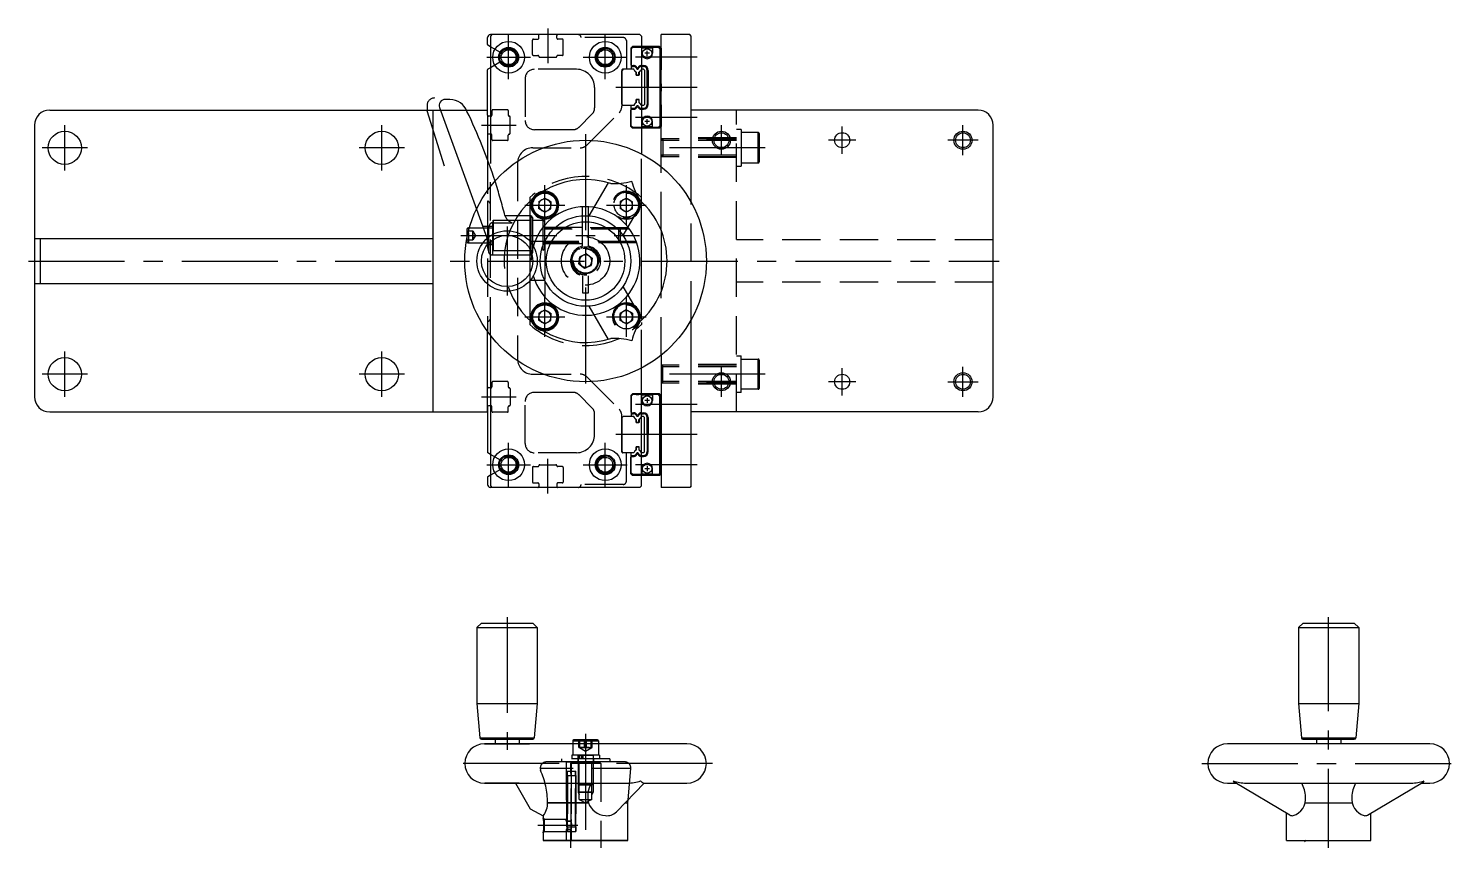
# Model space of a CAD drawing. Extents: x -2 to 506, y -21 to 783.
# Drawn here: x -2 to 470.6, y 514 to 782.9 of the extents above; entities that cross this region are included whole.
import ezdxf

# ---------------------------------------------------------------- set-up
doc = ezdxf.new("R2010")
doc.units = 0
for name, pattern in [('CENTER', [50.8, 31.75, -6.35, 6.35, -6.35]), ('DASHED', [19.05, 12.7, -6.35]), ('PHANTOM', [63.5, 31.75, -6.35, 6.35, -6.35, 6.35, -6.35])]:
    doc.linetypes.add(name, pattern=pattern)
doc.layers.get('0').update_dxf_attribs({"linetype": 'CONTINUOUS'})
doc.layers.add('CENTER', color=1, linetype='CENTER')

msp = doc.modelspace()

# ---------------------------------------------------------------- linework, layer by layer
at = {"color": 7, "linetype": 'CONTINUOUS'}
for p, q in [((150, 777.64), (150, 779.93)), ((151.5, 780.93), (151, 780.93)), ((151.5, 780.93), (151, 780.43)), ((151, 780.43), (151, 738.23)), ((200.5, 780.93), (151.5, 780.93)), ((200.5, 780.93), (201, 780.43)), ((201, 780.43), (201, 741.39)), ((207.5, 737.15), (207.5, 780.93)), ((215.5, 780.93), (207.5, 780.93)), ((217, 780.93), (215.5, 780.93)), ((217.5, 780.43), (217, 780.93)), ((217.5, 725.29), (217.5, 780.43)), ((151, 776.89), (150.15, 777.38)), ((207, 776.93), (201, 776.93)), ((206.7, 776.73), (201, 776.73)), ((201.1, 776.68), (201, 776.68)), ((201.1, 774.73), (201.1, 776.68)), ((204.7, 776.48), (201.1, 776.48)), ((202.9, 773.93), (202.9, 775.53)), ((204.7, 776.68), (204.7, 774.73)), ((206.6, 776.68), (204.7, 776.68)), ((207.1, 776.18), (206.6, 776.68)), ((207.2, 776.23), (206.7, 776.73)), ((207.5, 776.43), (207, 776.93)), ((207.1, 776.18), (207.1, 750.68)), ((207.2, 776.23), (207.2, 750.63)), ((207.5, 776.43), (207.5, 769.23)), ((201.01, 770.66), (201.01, 770.36)), ((201.01, 770.66), (201.63, 770.66)), ((201.63, 770.36), (201.63, 770.66)), ((203.7, 774.73), (202.1, 774.73)), ((150, 754.23), (150, 769.21)), ((151, 769.96), (150.15, 769.47)), ((201.7, 769.43), (201, 769.43)), ((201.01, 770.36), (201.63, 770.36)), ((202, 769.13), (201.7, 769.43)), ((202, 769.13), (202, 757.73)), ((202.93, 763.43), (202.93, 769.06)), ((202.93, 769.06), (203.23, 769.06)), ((203.23, 769.06), (203.23, 763.43)), ((207.25, 768.83), (207.5, 769.23)), ((207.25, 768.83), (207.25, 758.03)), ((203.23, 763.43), (202.93, 763.43)), ((202.93, 763.43), (202.93, 757.8)), ((203.23, 757.8), (203.23, 763.43)), ((207.5, 764.63), (207.25, 765.03)), ((207.5, 762.23), (207.25, 761.83)), ((207.5, 764.63), (207.5, 762.23)), ((134.12, 756.74), (146.37, 723.09)), ((137.58, 759.43), (136, 759.43)), ((201.7, 757.43), (201, 757.43)), ((201.01, 756.2), (201.01, 756.5)), ((201.01, 756.5), (201.63, 756.5)), ((201.01, 756.2), (201.63, 756.2)), ((201.63, 756.5), (201.63, 756.2)), ((202, 757.73), (201.7, 757.43)), ((202.93, 757.8), (203.23, 757.8)), ((207.25, 758.03), (207.5, 757.63)), ((207.5, 757.63), (207.5, 750.43)), ((5, 755.93), (132, 755.93)), ((132, 655.93), (132, 755.93)), ((132, 755.93), (134.42, 755.93)), ((143.04, 755.93), (150, 755.93)), ((150, 754.23), (150, 747.63)), ((151, 753.93), (150.3, 753.93)), ((201.1, 752.13), (201.1, 750.18)), ((203.7, 752.13), (202.1, 752.13)), ((202.9, 751.33), (202.9, 752.93)), ((204.7, 750.18), (204.7, 752.13)), ((312.5, 755.93), (217.5, 755.93)), ((0, 750.93), (0, 713.43)), ((150, 747.63), (150, 740.92)), ((151, 747.93), (150.3, 747.93)), ((201.1, 750.18), (201, 750.18)), ((206.7, 750.13), (201, 750.13)), ((207, 749.93), (201, 749.93)), ((204.7, 750.38), (201.1, 750.38)), ((206.6, 750.18), (204.7, 750.18)), ((207.1, 750.68), (206.6, 750.18)), ((207.2, 750.63), (206.7, 750.13)), ((207.5, 750.43), (207, 749.93)), ((317.5, 660.93), (317.5, 750.93)), ((189.97, 731.87), (183.63, 720.88)), ((164, 725.59), (164, 720.93)), ((164.76, 724.76), (164.41, 724.79)), ((164.76, 724.09), (164.41, 724.07)), ((166.98, 725.64), (166.94, 723.28)), ((168.96, 722.07), (166.94, 723.28)), ((166.98, 725.64), (169.04, 726.79)), ((168.96, 722.07), (171.02, 723.21)), ((169.04, 726.79), (171.06, 725.57)), ((171.02, 723.21), (171.06, 725.57)), ((181.5, 720.89), (181.5, 723.9)), ((183.5, 720.89), (183.5, 723.9)), ((201.23, 725.37), (194.89, 714.38)), ((201, 686.89), (201, 724.97)), ((164.5, 720.93), (160.05, 720.93)), ((164.5, 720.93), (165, 720.06)), ((164.5, 712.43), (164.5, 720.93)), ((165, 712.43), (165, 720.06)), ((165, 719.43), (168.5, 719.43)), ((168.5, 712.43), (168.5, 719.43)), ((168.5, 719.43), (169, 718.93)), ((169, 712.47), (169, 718.93)), ((143.2, 716.43), (143.2, 713.38)), ((143.7, 716.93), (143.7, 715.65)), ((143.7, 716.93), (144.04, 716.93)), ((207.5, 716.13), (207.5, 695.73)), ((0, 713.43), (1.83, 713.43)), ((0, 713.43), (0, 698.43)), ((1.83, 713.43), (1.83, 698.43)), ((1.85, 713.43), (118.98, 713.43)), ((118.98, 713.43), (132, 713.43)), ((168.98, 712.43), (164.1, 712.43)), ((0, 698.43), (0, 660.93)), ((0, 698.43), (1.83, 698.43)), ((1.85, 698.43), (118.98, 698.43)), ((118.98, 698.43), (132, 698.43)), ((164, 699.31), (164, 686.26)), ((168.98, 699.43), (164.1, 699.43)), ((169, 699.39), (169, 694.03)), ((194.89, 697.47), (201.23, 686.48)), ((183.63, 690.97), (189.97, 679.98)), ((164.76, 687.76), (164.41, 687.79)), ((164.76, 687.09), (164.41, 687.07)), ((166.98, 688.64), (166.94, 686.28)), ((168.96, 685.07), (166.94, 686.28)), ((166.98, 688.64), (169.04, 689.79)), ((168.96, 685.07), (171.02, 686.21)), ((169.04, 689.79), (171.06, 688.57)), ((171.02, 686.21), (171.06, 688.57)), ((217.5, 631.43), (217.5, 686.56)), ((150, 664.23), (150, 682.73)), ((151, 681.39), (151, 631.43)), ((207.5, 674.7), (207.5, 630.93)), ((201, 631.43), (201, 670.46)), ((150, 655.93), (150, 664.23)), ((151, 663.93), (150.3, 663.93)), ((207, 661.93), (201, 661.93)), ((206.7, 661.73), (201, 661.73)), ((201.1, 661.68), (201, 661.68)), ((201.1, 659.73), (201.1, 661.68)), ((206.6, 661.68), (204.7, 661.68)), ((204.7, 661.68), (204.7, 659.73)), ((207.1, 661.18), (206.6, 661.68)), ((207.2, 661.23), (206.7, 661.73)), ((207.5, 661.43), (207, 661.93)), ((150, 657.63), (150, 642.64)), ((151, 657.93), (150.3, 657.93)), ((204.7, 661.48), (201.1, 661.48)), ((203.7, 659.73), (202.1, 659.73)), ((202.9, 660.53), (202.9, 658.93)), ((207.1, 635.68), (207.1, 661.18)), ((207.2, 635.63), (207.2, 661.23)), ((207.5, 654.23), (207.5, 661.43)), ((217.5, 631.43), (217.5, 659)), ((5, 655.93), (132, 655.93)), ((132, 655.93), (150, 655.93)), ((201.7, 654.43), (201, 654.43)), ((201.01, 655.66), (201.01, 655.36)), ((201.01, 655.66), (201.63, 655.66)), ((201.01, 655.36), (201.63, 655.36)), ((201.63, 655.36), (201.63, 655.66)), ((202, 654.13), (201.7, 654.43)), ((202, 642.73), (202, 654.13)), ((202.93, 654.06), (203.23, 654.06)), ((202.93, 648.43), (202.93, 654.06)), ((203.23, 654.06), (203.23, 648.43)), ((207.25, 653.83), (207.5, 654.23)), ((207.25, 643.03), (207.25, 653.83)), ((312.5, 655.93), (217.5, 655.93)), ((202.93, 648.43), (202.93, 642.8)), ((203.23, 648.43), (202.93, 648.43)), ((203.23, 642.8), (203.23, 648.43)), ((207.5, 649.63), (207.25, 650.03)), ((207.5, 647.23), (207.5, 649.63)), ((202.93, 642.8), (203.23, 642.8)), ((207.5, 647.23), (207.25, 646.83)), ((207.25, 643.03), (207.5, 642.63)), ((151, 641.89), (150.15, 642.38)), ((201.7, 642.43), (201, 642.43)), ((201.01, 641.2), (201.01, 641.5)), ((201.01, 641.5), (201.63, 641.5)), ((201.01, 641.2), (201.63, 641.2)), ((201.63, 641.5), (201.63, 641.2)), ((202, 642.73), (201.7, 642.43)), ((207.5, 635.43), (207.5, 642.63)), ((150, 634.21), (150, 631.93)), ((151, 634.96), (150.15, 634.47)), ((201.1, 635.18), (201, 635.18)), ((206.7, 635.13), (201, 635.13)), ((207, 634.93), (201, 634.93)), ((201.1, 637.13), (201.1, 635.18)), ((204.7, 635.38), (201.1, 635.38)), ((203.7, 637.13), (202.1, 637.13)), ((202.9, 637.93), (202.9, 636.33)), ((204.7, 635.18), (204.7, 637.13)), ((206.6, 635.18), (204.7, 635.18)), ((207.1, 635.68), (206.6, 635.18)), ((207.2, 635.63), (206.7, 635.13)), ((207.5, 635.43), (207, 634.93)), ((151, 631.43), (151.5, 630.93)), ((151.5, 630.93), (151, 630.93)), ((200.5, 630.93), (151.5, 630.93)), ((201, 631.43), (200.5, 630.93)), ((217, 630.93), (207.5, 630.93)), ((215.5, 630.93), (207.5, 630.93)), ((217, 630.93), (215.5, 630.93)), ((217.5, 631.43), (217, 630.93)), ((217.5, 631.43), (217, 630.93)), ((148, 586), (146.5, 584.5)), ((146.5, 584.5), (146.5, 559.33)), ((146.5, 584.5), (166.5, 584.5)), ((148, 586), (165, 586)), ((165, 586), (166.5, 584.5)), ((166.5, 584.5), (166.5, 559.33)), ((420.12, 586), (418.62, 584.5)), ((418.62, 584.5), (418.62, 559.33)), ((418.62, 584.5), (438.62, 584.5)), ((420.12, 586), (437.12, 586)), ((437.12, 586), (438.62, 584.5)), ((438.62, 584.5), (438.62, 559.33)), ((146.5, 559.33), (166.5, 559.33)), ((146.5, 559.33), (147.5, 547.96)), ((166.5, 559.33), (165.51, 547.96)), ((418.62, 559.33), (419.61, 547.96)), ((418.62, 559.33), (438.62, 559.33)), ((438.62, 559.33), (437.62, 547.96)), ((147.5, 547.96), (165.5, 547.96)), ((147.99, 547.5), (165.01, 547.5)), ((216, 546), (149, 546)), ((216, 546), (149, 546)), ((149.02, 546), (163.98, 546)), ((149.03, 546), (149.02, 546)), ((152.5, 547.5), (152.5, 546)), ((160.5, 547.5), (160.5, 546)), ((186.75, 547.05), (178.25, 547.05)), ((178.25, 547.05), (178.25, 546)), ((178.25, 547.05), (180.88, 547.05)), ((186.5, 547.3), (178.5, 547.3)), ((180.88, 547.05), (186.75, 547.05)), ((186.75, 547.05), (186.75, 546)), ((462.12, 546), (395.12, 546)), ((419.61, 547.96), (437.62, 547.96)), ((420.11, 547.5), (437.12, 547.5)), ((424.62, 547.5), (424.62, 546)), ((432.62, 547.5), (432.62, 546)), ((149, 533), (160.29, 533)), ((149.98, 533), (149.14, 533)), ((149.14, 533), (149.98, 533)), ((149.16, 533), (196.39, 533)), ((149.16, 533), (196.39, 533)), ((160.29, 533), (149.98, 533)), ((160.49, 533), (152.51, 533)), ((159.33, 533), (164.16, 524.43)), ((159.33, 533), (164.12, 533)), ((160.29, 533), (159.33, 533)), ((159.33, 533), (160.29, 533)), ((201.9, 533), (192.69, 523.47)), ((201.9, 533), (216, 533)), ((201.96, 533), (216, 533)), ((395.12, 533), (397.83, 533)), ((415.75, 522.39), (397.54, 533.17)), ((401.28, 533), (455.96, 533)), ((441.48, 522.39), (459.69, 533.17)), ((459.41, 533), (462.12, 533)), ((169.94, 526.5), (183.43, 526.5)), ((183.43, 526.5), (169.94, 526.5)), ((195.65, 526.5), (196.5, 526.5)), ((196.5, 526.5), (196.58, 527.46)), ((196.5, 514), (196.5, 526.5)), ((420.82, 526.5), (436.41, 526.5)), ((164.16, 524.43), (168.5, 522.2)), ((168.5, 522.2), (168.5, 521.49)), ((414.62, 514), (414.62, 523.06)), ((442.62, 514), (442.62, 523.06)), ((168.5, 516.5), (168.5, 514)), ((168.5, 514), (196.5, 514)), ((182.5, 514), (168.5, 514)), ((176.1, 514), (177.73, 514)), ((177.73, 514), (176.1, 514)), ((177.73, 514), (187.45, 514)), ((196.5, 514), (182.5, 514)), ((414.62, 514), (442.62, 514)), ((421.12, 514), (420.62, 513.5))]:
    msp.add_line(p, q, dxfattribs=at)
at = {"color": 3, "linetype": 'DASHED'}
for p, q in [((166.7, 780.93), (151.5, 780.93)), ((167, 779.73), (167, 780.63)), ((173, 779.73), (173, 780.63)), ((180, 780.93), (173.3, 780.93)), ((195, 779.93), (181, 779.93)), ((154.37, 774.95), (151, 776.89)), ((164.9, 774.33), (164.9, 779.13)), ((165.2, 779.43), (166.7, 779.43)), ((174.8, 779.43), (173.3, 779.43)), ((175.1, 774.33), (175.1, 779.13)), ((196, 778.93), (196, 769.43)), ((198, 776.93), (197.5, 776.43)), ((197.5, 776.43), (197.5, 770.93)), ((198.1, 776.73), (197.6, 776.23)), ((198.1, 776.68), (197.6, 776.18)), ((197.6, 776.23), (197.6, 776.18)), ((197.6, 776.18), (197.6, 770.66)), ((201, 776.93), (198, 776.93)), ((199.3, 776.73), (198.1, 776.73)), ((201, 776.68), (198.1, 776.68)), ((199.3, 776.73), (200.1, 776.73)), ((199.3, 776.73), (199.3, 776.68)), ((201, 776.73), (200.1, 776.73)), ((200.1, 776.73), (200.1, 776.68)), ((154.37, 771.91), (151, 769.96)), ((165.2, 774.03), (166.7, 774.03)), ((167.3, 773.43), (172.7, 773.43)), ((174.8, 774.03), (173.3, 774.03)), ((197.5, 770.93), (197.6, 770.71)), ((197.6, 770.66), (197.6, 770.36)), ((197.6, 770.66), (198.39, 770.66)), ((198.39, 770.66), (198.39, 770.36)), ((162.5, 766.43), (162.5, 752.43)), ((179.5, 769.43), (165.5, 769.43)), ((195, 769.43), (194.5, 768.93)), ((194.5, 769.13), (194.5, 757.17)), ((194.5, 757.93), (194.5, 768.93)), ((196, 769.43), (194.8, 769.43)), ((198.44, 769.43), (195, 769.43)), ((197.6, 770.36), (197.6, 769.43)), ((197.6, 770.36), (198.39, 770.36)), ((198.65, 769.06), (198.44, 769.43)), ((199.2, 767.43), (199.2, 768.54)), ((199.2, 768.46), (199.25, 768.44)), ((200.2, 767.43), (199.2, 767.43)), ((199.25, 768.44), (199.25, 767.48)), ((199.25, 767.48), (200.15, 767.48)), ((199.52, 770.01), (199.26, 769.86)), ((199.26, 769.86), (199.35, 769.7)), ((199.61, 769.85), (199.35, 769.7)), ((199.52, 770.01), (199.61, 769.85)), ((199.61, 769.85), (199.62, 769.84)), ((199.61, 769.85), (199.61, 769.85)), ((199.62, 769.84), (199.61, 769.85)), ((199.88, 770.01), (199.79, 769.85)), ((199.79, 769.85), (200.05, 769.7)), ((199.79, 769.85), (199.79, 769.85)), ((199.88, 770.01), (200.14, 769.86)), ((200.05, 769.7), (200.14, 769.86)), ((200.2, 768.46), (200.15, 768.44)), ((200.15, 767.48), (200.15, 768.44)), ((200.2, 768.54), (200.2, 767.43)), ((200.96, 769.43), (200.75, 769.06)), ((201, 769.43), (200.96, 769.43)), ((185.5, 763.43), (185.5, 756.66)), ((195, 757.43), (194.5, 757.93)), ((198.44, 757.43), (195, 757.43)), ((197.6, 756.5), (197.6, 757.43)), ((197.6, 756.5), (198.39, 756.5)), ((197.6, 756.2), (197.6, 756.5)), ((197.6, 750.68), (197.6, 756.2)), ((197.6, 756.2), (198.39, 756.2)), ((198.39, 756.2), (198.39, 756.5)), ((198.65, 757.8), (198.44, 757.43)), ((200.2, 759.43), (199.2, 759.43)), ((199.2, 759.43), (199.2, 758.32)), ((199.2, 758.39), (199.25, 758.42)), ((199.25, 759.38), (200.15, 759.38)), ((199.25, 758.42), (199.25, 759.38)), ((199.26, 757), (199.35, 757.16)), ((199.52, 756.85), (199.26, 757)), ((199.61, 757.01), (199.35, 757.16)), ((199.52, 756.85), (199.61, 757)), ((199.61, 757), (199.62, 757.01)), ((199.61, 757.01), (199.61, 757)), ((199.62, 757.01), (199.61, 757.01)), ((199.79, 757.01), (200.05, 757.16)), ((199.88, 756.85), (199.79, 757.01)), ((199.79, 757.01), (199.79, 757.01)), ((199.88, 756.85), (200.14, 757)), ((200.05, 757.16), (200.14, 757)), ((200.15, 759.38), (200.15, 758.42)), ((200.2, 758.39), (200.15, 758.42)), ((200.2, 758.32), (200.2, 759.43)), ((200.96, 757.43), (200.75, 757.8)), ((201, 757.43), (200.96, 757.43)), ((134.42, 755.93), (143.04, 755.93)), ((151.2, 753.93), (151, 753.93)), ((151.5, 755.73), (151.5, 754.23)), ((156.6, 756.03), (151.8, 756.03)), ((156.9, 755.73), (156.9, 754.23)), ((157.5, 748.23), (157.5, 753.63)), ((184.62, 754.53), (180.39, 750.31)), ((182.88, 744.31), (193.62, 755.05)), ((197.5, 755.93), (197.6, 756.15)), ((197.5, 750.43), (197.5, 755.93)), ((232.5, 655.93), (232.5, 755.93)), ((151.2, 747.93), (151, 747.93)), ((151.5, 746.13), (151.5, 747.63)), ((156.9, 746.13), (156.9, 747.63)), ((178.27, 749.43), (165.5, 749.43)), ((198, 749.93), (197.5, 750.43)), ((197.6, 750.63), (197.6, 750.68)), ((198.1, 750.18), (197.6, 750.68)), ((198.1, 750.13), (197.6, 750.63)), ((201, 749.93), (198, 749.93)), ((201, 750.18), (198.1, 750.18)), ((199.3, 750.13), (198.1, 750.13)), ((199.3, 750.13), (199.3, 750.18)), ((199.3, 750.13), (200.1, 750.13)), ((200.1, 750.13), (200.1, 750.18)), ((201, 750.13), (200.1, 750.13)), ((234, 749.54), (232.5, 749.54)), ((234, 749.54), (234, 737.34)), ((239.7, 748.44), (234, 748.44)), ((239.7, 743.89), (239.7, 748.44)), ((240, 748.14), (240, 743.86)), ((156.6, 745.83), (151.8, 745.83)), ((165, 743.43), (180.76, 743.43)), ((232.5, 746.43), (207.5, 746.43)), ((207.5, 745.89), (208.04, 746.43)), ((232.5, 745.89), (207.5, 745.89)), ((208.04, 746.43), (208.04, 740.43)), ((232.5, 746.68), (217.5, 746.68)), ((239.7, 738.44), (239.7, 743.89)), ((240, 743.86), (240, 738.74)), ((150, 740.92), (150, 725.77)), ((151, 681.27), (151, 738.23)), ((160, 738.43), (160, 673.43)), ((201, 727.06), (201, 741.51)), ((232.5, 740.97), (207.5, 740.97)), ((208.04, 740.43), (207.5, 740.97)), ((232.5, 740.43), (207.5, 740.43)), ((232.5, 740.18), (217.5, 740.18)), ((232.5, 737.34), (234, 737.34)), ((234, 738.44), (239.7, 738.44)), ((207.5, 716.13), (207.5, 737.03)), ((150, 725.77), (150, 682.61)), ((164, 726.95), (164, 725.59)), ((193.98, 725.64), (193.94, 723.28)), ((195.96, 722.07), (193.94, 723.28)), ((196.04, 726.79), (193.98, 725.64)), ((198.02, 723.21), (195.96, 722.07)), ((196.04, 726.79), (198.06, 725.57)), ((198.02, 723.21), (198.06, 725.57)), ((200.24, 724.76), (200.59, 724.79)), ((200.24, 724.64), (200.59, 724.67)), ((201, 726.26), (201, 726.95)), ((201, 724.97), (201, 726.95)), ((217.5, 686.56), (217.5, 725.29)), ((146.37, 723.09), (150.38, 712.07)), ((151.64, 718.58), (151.64, 707.97)), ((151.64, 718.58), (158.14, 718.58)), ((151.64, 718.58), (158.14, 718.58)), ((151.84, 719.43), (165, 719.43)), ((151.84, 709.43), (151.84, 719.43)), ((151.84, 719.43), (151.84, 709.43)), ((160.05, 720.93), (155.8, 720.93)), ((164, 720.93), (164, 709.93)), ((181.5, 710.83), (181.5, 720.89)), ((183.5, 710.83), (183.5, 720.89)), ((143.2, 715.93), (145.2, 715.93)), ((143.2, 715.93), (145.2, 715.93)), ((143.2, 714.43), (145.2, 714.43)), ((143.2, 714.43), (145.2, 714.43)), ((143.7, 714.43), (143.7, 715.65)), ((143.7, 715.26), (143.7, 711.93)), ((144.04, 716.93), (151.84, 716.93)), ((145.2, 715.93), (146.07, 714.43)), ((145.2, 715.93), (145.2, 715.18)), ((145.2, 715.18), (145.2, 715.93)), ((145.2, 715.18), (145.2, 715.93)), ((145.2, 715.18), (145.2, 715.93)), ((145.2, 715.18), (145.2, 714.43)), ((145.2, 715.18), (145.2, 713.68)), ((145.2, 713.68), (145.2, 715.18)), ((145.2, 714.43), (145.2, 715.18)), ((146.07, 714.43), (145.2, 712.93)), ((145.2, 714.43), (145.2, 713.68)), ((145.2, 713.68), (145.2, 714.43)), ((145.2, 713.68), (145.2, 712.93)), ((145.2, 712.93), (145.2, 713.68)), ((145.2, 712.93), (145.2, 713.68)), ((145.2, 713.68), (145.2, 712.93)), ((148.43, 717.43), (151.84, 717.43)), ((149.88, 713.45), (148.43, 717.42)), ((150.38, 716.78), (150.38, 708.95)), ((151.84, 711.43), (151.84, 717.43)), ((151.84, 711.93), (151.84, 716.93)), ((169, 717.18), (181.5, 717.18)), ((196.75, 716.93), (169, 716.93)), ((197.07, 716.49), (169, 716.49)), ((193.51, 716.93), (193.94, 716.49)), ((193.51, 711.93), (193.51, 716.93)), ((193.94, 716.49), (193.94, 712.36)), ((143.2, 713.38), (143.2, 712.93)), ((143.2, 712.93), (145.2, 712.93)), ((143.2, 712.93), (145.2, 712.93)), ((143.2, 712.93), (143.2, 712.43)), ((143.7, 711.93), (151.84, 711.93)), ((149.88, 713.45), (149.88, 711.43)), ((150.38, 712.07), (149.88, 713.45)), ((149.88, 713.45), (150.38, 712.07)), ((149.88, 711.43), (151.84, 711.43)), ((151.84, 709.43), (168.5, 709.43)), ((164, 709.93), (164, 699.31)), ((164.5, 707.93), (164.5, 712.43)), ((165, 708.79), (165, 712.43)), ((168.5, 709.43), (168.5, 712.43)), ((168.5, 709.43), (169, 709.93)), ((169, 712.47), (169, 699.39)), ((169, 712.47), (169, 712.47)), ((169, 709.97), (169, 712.46)), ((199.31, 712.36), (169, 712.36)), ((199.47, 711.93), (169, 711.93)), ((169, 711.68), (181.5, 711.68)), ((180.57, 709.72), (180.42, 710.03)), ((181.19, 709.97), (181.08, 710.3)), ((193.52, 711.93), (193.94, 712.36)), ((317.5, 712.93), (232.5, 712.93)), ((151.64, 707.93), (164.5, 707.93)), ((164.5, 707.93), (165, 708.79)), ((180.32, 705.03), (180.63, 707.36)), ((180.32, 705.03), (182.19, 703.59)), ((182.81, 708.26), (180.63, 707.36)), ((182.19, 703.59), (184.37, 704.49)), ((182.81, 708.26), (184.68, 706.83)), ((184.68, 706.83), (184.37, 704.49)), ((181.5, 701.03), (181.5, 695.43)), ((183.5, 695.43), (183.5, 701.03)), ((181.5, 695.43), (183.5, 695.43)), ((207.5, 674.58), (207.5, 695.73)), ((317.5, 698.93), (232.5, 698.93)), ((164, 686.26), (164, 684.91)), ((195.96, 689.79), (193.94, 688.57)), ((193.98, 686.21), (193.94, 688.57)), ((196.04, 685.07), (193.98, 686.21)), ((198.02, 688.64), (195.96, 689.79)), ((196.04, 685.07), (198.06, 686.28)), ((198.02, 688.64), (198.06, 686.28)), ((200.24, 687.22), (200.59, 687.19)), ((200.24, 687.09), (200.59, 687.07)), ((201, 670.46), (201, 686.89)), ((201, 685.59), (201, 684.91)), ((232.5, 671.43), (207.5, 671.43)), ((208.04, 671.43), (207.5, 670.89)), ((208.04, 665.43), (208.04, 671.43)), ((232.5, 671.68), (217.5, 671.68)), ((232.5, 674.53), (234, 674.53)), ((234, 662.33), (234, 674.53)), ((234, 673.43), (239.7, 673.43)), ((239.7, 663.43), (239.7, 673.43)), ((240, 673.13), (240, 663.73)), ((165, 668.43), (180.76, 668.43)), ((182.88, 667.55), (193.62, 656.81)), ((232.5, 670.89), (207.5, 670.89)), ((151.2, 663.93), (151, 663.93)), ((151.5, 665.73), (151.5, 664.23)), ((156.6, 666.03), (151.8, 666.03)), ((156.9, 665.73), (156.9, 664.23)), ((157.5, 663.63), (157.5, 658.23)), ((178.27, 662.43), (165.5, 662.43)), ((198, 661.93), (197.5, 661.43)), ((198.1, 661.73), (197.6, 661.23)), ((198.1, 661.68), (197.6, 661.18)), ((201, 661.93), (198, 661.93)), ((199.3, 661.73), (198.1, 661.73)), ((201, 661.68), (198.1, 661.68)), ((199.3, 661.73), (200.1, 661.73)), ((199.3, 661.73), (199.3, 661.68)), ((201, 661.73), (200.1, 661.73)), ((200.1, 661.73), (200.1, 661.68)), ((232.5, 665.97), (207.5, 665.97)), ((207.5, 665.97), (208.04, 665.43)), ((232.5, 665.43), (207.5, 665.43)), ((232.5, 665.18), (217.5, 665.18)), ((234, 662.33), (232.5, 662.33)), ((239.7, 663.43), (234, 663.43)), ((151.2, 657.93), (151, 657.93)), ((151.5, 656.13), (151.5, 657.63)), ((156.9, 656.13), (156.9, 657.63)), ((162.5, 645.43), (162.5, 659.43)), ((184.62, 657.32), (180.39, 661.55)), ((197.5, 661.43), (197.5, 655.93)), ((197.6, 661.23), (197.6, 661.18)), ((197.6, 661.18), (197.6, 655.66)), ((156.6, 655.83), (151.8, 655.83)), ((185.5, 648.43), (185.5, 655.2)), ((194.5, 642.73), (194.5, 654.68)), ((195, 654.43), (194.5, 653.93)), ((194.5, 653.93), (194.5, 642.93)), ((198.44, 654.43), (195, 654.43)), ((197.5, 655.93), (197.6, 655.71)), ((197.6, 655.66), (198.39, 655.66)), ((197.6, 655.66), (197.6, 655.36)), ((197.6, 655.36), (197.6, 654.43)), ((197.6, 655.36), (198.39, 655.36)), ((198.39, 655.66), (198.39, 655.36)), ((198.65, 654.06), (198.44, 654.43)), ((199.2, 652.43), (199.2, 653.54)), ((199.2, 653.46), (199.25, 653.44)), ((200.2, 652.43), (199.2, 652.43)), ((199.25, 653.44), (199.25, 652.48)), ((199.25, 652.48), (200.15, 652.48)), ((199.52, 655.01), (199.26, 654.86)), ((199.26, 654.86), (199.35, 654.7)), ((199.61, 654.85), (199.35, 654.7)), ((199.52, 655.01), (199.61, 654.85)), ((199.61, 654.85), (199.62, 654.84)), ((199.61, 654.85), (199.61, 654.85)), ((199.62, 654.84), (199.61, 654.85)), ((199.88, 655.01), (199.79, 654.85)), ((199.79, 654.85), (200.05, 654.7)), ((199.79, 654.85), (199.79, 654.85)), ((199.88, 655.01), (200.14, 654.86)), ((200.05, 654.7), (200.14, 654.86)), ((200.2, 653.46), (200.15, 653.44)), ((200.15, 652.48), (200.15, 653.44)), ((200.2, 653.54), (200.2, 652.43)), ((200.96, 654.43), (200.75, 654.06)), ((201, 654.43), (200.96, 654.43)), ((195, 642.43), (194.5, 642.93)), ((198.65, 642.8), (198.44, 642.43)), ((200.2, 644.43), (199.2, 644.43)), ((199.2, 644.43), (199.2, 643.32)), ((199.2, 643.39), (199.25, 643.42)), ((199.25, 644.38), (200.15, 644.38)), ((199.25, 643.42), (199.25, 644.38)), ((200.15, 644.38), (200.15, 643.42)), ((200.2, 643.39), (200.15, 643.42)), ((200.2, 643.32), (200.2, 644.43)), ((200.96, 642.43), (200.75, 642.8)), ((154.37, 639.95), (151, 641.89)), ((179.5, 642.43), (165.5, 642.43)), ((167.3, 638.43), (172.7, 638.43)), ((196, 642.43), (194.8, 642.43)), ((198.44, 642.43), (195, 642.43)), ((196, 632.93), (196, 642.43)), ((197.5, 640.93), (197.6, 641.15)), ((197.5, 635.43), (197.5, 640.93)), ((197.6, 641.5), (197.6, 642.43)), ((197.6, 641.2), (197.6, 641.5)), ((197.6, 641.5), (198.39, 641.5)), ((197.6, 635.68), (197.6, 641.2)), ((197.6, 641.2), (198.39, 641.2)), ((198.39, 641.2), (198.39, 641.5)), ((199.26, 642), (199.35, 642.16)), ((199.52, 641.85), (199.26, 642)), ((199.61, 642.01), (199.35, 642.16)), ((199.52, 641.85), (199.61, 642)), ((199.61, 642), (199.62, 642.01)), ((199.61, 642.01), (199.61, 642)), ((199.62, 642.01), (199.61, 642.01)), ((199.79, 642.01), (200.05, 642.16)), ((199.88, 641.85), (199.79, 642.01)), ((199.79, 642.01), (199.79, 642.01)), ((199.88, 641.85), (200.14, 642)), ((200.05, 642.16), (200.14, 642)), ((201, 642.43), (200.96, 642.43)), ((154.37, 636.91), (151, 634.96)), ((164.9, 637.53), (164.9, 632.73)), ((165.2, 637.83), (166.7, 637.83)), ((174.8, 637.83), (173.3, 637.83)), ((175.1, 637.53), (175.1, 632.73)), ((198, 634.93), (197.5, 635.43)), ((197.6, 635.63), (197.6, 635.68)), ((198.1, 635.18), (197.6, 635.68)), ((198.1, 635.13), (197.6, 635.63)), ((201, 634.93), (198, 634.93)), ((201, 635.18), (198.1, 635.18)), ((199.3, 635.13), (198.1, 635.13)), ((199.3, 635.13), (199.3, 635.18)), ((199.3, 635.13), (200.1, 635.13)), ((200.1, 635.13), (200.1, 635.18)), ((201, 635.13), (200.1, 635.13)), ((166.7, 630.93), (151.5, 630.93)), ((165.2, 632.43), (166.7, 632.43)), ((167, 632.13), (167, 631.23)), ((173, 632.13), (173, 631.23)), ((174.8, 632.43), (173.3, 632.43)), ((180, 630.93), (173.3, 630.93)), ((195, 631.93), (181, 631.93)), ((178.25, 546), (178.25, 542.3)), ((180.32, 547.3), (180.63, 547.3)), ((180.32, 544.8), (180.32, 547.3)), ((180.32, 544.8), (181.26, 544.8)), ((180.32, 544.8), (180.48, 544.8)), ((180.46, 544.8), (182.5, 543.62)), ((181.26, 544.8), (180.46, 544.8)), ((181.72, 544.8), (180.48, 544.8)), ((180.48, 544.8), (180.63, 544.8)), ((180.63, 544.8), (180.63, 547.3)), ((181.72, 544.8), (180.63, 544.8)), ((181.26, 544.8), (183.28, 544.8)), ((181.26, 544.8), (182.19, 544.8)), ((183.74, 544.8), (181.72, 544.8)), ((182.81, 544.8), (181.72, 544.8)), ((182.19, 544.8), (182.19, 547.3)), ((182.19, 544.8), (183.28, 544.8)), ((182.5, 543.62), (184.54, 544.8)), ((182.81, 544.8), (182.81, 547.3)), ((182.81, 544.8), (183.74, 544.8)), ((183.28, 544.8), (184.52, 544.8)), ((183.28, 544.8), (184.37, 544.8)), ((183.74, 544.8), (184.54, 544.8)), ((183.74, 544.8), (184.68, 544.8)), ((184.37, 544.8), (184.37, 547.3)), ((184.52, 544.8), (184.37, 544.8)), ((184.68, 544.8), (184.52, 544.8)), ((184.68, 544.8), (184.68, 547.3)), ((186.75, 546), (186.75, 542.3)), ((195.5, 540), (169.5, 540)), ((190.5, 541), (174.5, 541)), ((174.5, 541), (174.5, 540)), ((190.5, 540), (174.54, 540)), ((176.1, 540), (176.1, 520.42)), ((176.1, 540), (176.1, 520.42)), ((176.1, 540), (177.73, 540)), ((177.73, 540), (176.1, 540)), ((178, 540), (177.5, 539.5)), ((187.5, 539.5), (177.5, 539.5)), ((177.5, 539.5), (177.5, 537)), ((177.73, 540), (187.45, 540)), ((177.73, 540), (177.73, 520.42)), ((177.73, 540), (177.73, 520.42)), ((187.1, 542.3), (177.9, 542.3)), ((177.9, 542.3), (177.9, 541)), ((187.09, 541), (177.9, 541)), ((186.95, 540), (178.05, 540)), ((186.71, 542.3), (178.25, 542.3)), ((179.75, 540), (180, 539.75)), ((185.25, 540), (179.8, 540)), ((179.82, 542.3), (185.19, 542.3)), ((179.9, 541), (179.9, 540)), ((185.08, 541), (179.91, 541)), ((185.08, 540), (179.91, 540)), ((185.05, 542.3), (179.95, 542.3)), ((179.95, 542.3), (179.95, 541)), ((185.05, 541), (179.95, 541)), ((185, 542.1), (180, 542.1)), ((180, 542.1), (180, 530)), ((180, 539.75), (185, 539.75)), ((180.42, 542.3), (180.42, 541)), ((181.34, 542.3), (180.42, 542.3)), ((181.34, 541), (180.42, 541)), ((180.43, 527.6), (180.43, 542.3)), ((181.08, 542.3), (181.08, 541)), ((181.71, 542.3), (181.08, 542.3)), ((181.71, 541), (181.08, 541)), ((181.34, 541), (181.34, 542.3)), ((181.71, 541), (181.71, 542.3)), ((184.57, 527.6), (184.57, 542.3)), ((185, 542.1), (185, 530)), ((185.25, 540), (185, 539.75)), ((185.05, 542.3), (185.05, 541)), ((185.1, 541), (185.1, 540)), ((187, 540), (187.5, 539.5)), ((187.1, 542.3), (187.1, 541)), ((187.5, 539.5), (187.5, 499.4)), ((190.5, 541), (190.5, 540)), ((167.51, 537.83), (167.56, 537.29)), ((197.48, 537.83), (167.52, 537.83)), ((176.3, 536.84), (176.46, 537)), ((176.3, 535.5), (176.3, 536.84)), ((176.3, 518.5), (176.3, 535.5)), ((176.3, 535.5), (176.3, 518.5)), ((176.3, 535.5), (176.46, 535.5)), ((176.3, 535.5), (176.46, 535.5)), ((176.46, 537), (179.3, 537)), ((176.46, 535.5), (176.46, 537)), ((176.46, 535.5), (176.46, 518.5)), ((176.46, 518.5), (176.46, 535.5)), ((176.46, 535.5), (179.14, 535.5)), ((176.46, 535.5), (179.14, 535.5)), ((177.73, 518.5), (177.73, 535.5)), ((177.73, 535.5), (177.73, 518.5)), ((177.73, 535.5), (179.3, 535.5)), ((177.73, 535.5), (179.3, 535.5)), ((179.3, 536.84), (179.14, 537)), ((179.14, 535.5), (179.14, 537)), ((179.14, 518.5), (179.14, 535.5)), ((179.14, 535.5), (179.14, 518.5)), ((179.14, 535.5), (179.3, 535.5)), ((179.14, 535.5), (179.3, 535.5)), ((179.3, 535.5), (179.3, 537)), ((179.3, 535.5), (179.3, 536.84)), ((179.3, 535.5), (179.3, 518.5)), ((179.3, 518.5), (179.3, 535.5)), ((179.3, 518.5), (179.3, 535.5)), ((179.3, 535.5), (179.3, 518.5)), ((196.58, 527.46), (197.49, 537.83)), ((185, 532.73), (180, 532.73)), ((180.43, 532.3), (180, 532.73)), ((180, 530), (185, 530)), ((180, 530), (180.43, 529.25)), ((184.6, 530), (180.4, 530)), ((184.57, 532.3), (180.43, 532.3)), ((184.57, 532.3), (185, 532.73)), ((185, 530), (184.57, 529.25)), ((180.43, 527.6), (182.5, 526.41)), ((180.43, 527.6), (184.57, 527.6)), ((184.57, 527.6), (182.5, 526.41)), ((168.5, 521.5), (168.93, 521.07)), ((168.93, 521.07), (176.1, 521.07)), ((168.93, 516.93), (168.93, 521.07)), ((176.1, 520.42), (176.1, 521.07)), ((176.1, 520.42), (177.73, 520.42)), ((177.73, 520.42), (176.1, 520.42)), ((168.5, 516.5), (168.93, 516.93)), ((168.93, 516.93), (176.1, 516.93)), ((177.73, 517.58), (176.1, 517.58)), ((176.1, 517.58), (177.73, 517.58)), ((176.1, 517.58), (176.1, 516.93)), ((176.1, 517.58), (176.1, 514)), ((176.1, 517.58), (176.1, 514)), ((176.3, 518.5), (176.3, 517.16)), ((176.46, 518.5), (176.3, 518.5)), ((176.46, 518.5), (176.3, 518.5)), ((176.3, 517.16), (176.46, 517)), ((176.46, 518.5), (176.46, 517)), ((176.46, 518.5), (179.14, 518.5)), ((176.46, 518.5), (179.14, 518.5)), ((176.46, 517), (179.3, 517)), ((177.5, 517), (177.5, 499.28)), ((177.73, 518.5), (179.3, 518.5)), ((177.73, 518.5), (179.3, 518.5)), ((177.73, 517.58), (177.73, 514)), ((177.73, 517.58), (177.73, 514)), ((179.14, 518.5), (179.14, 517)), ((179.3, 518.5), (179.14, 518.5)), ((179.3, 518.5), (179.14, 518.5)), ((179.3, 517.16), (179.14, 517)), ((179.3, 518.5), (179.3, 517.16)), ((179.3, 518.5), (179.3, 517))]:
    msp.add_line(p, q, dxfattribs=at)
at = {"color": 3, "linetype": 'PHANTOM'}
for p in [(130, 757.43), (135.81, 737.32)]:
    msp.add_line(p, (130, 755.67), dxfattribs=at)
at = {"color": 7, "linetype": 'CONTINUOUS'}
for centre, radius in [((157, 773.43), 5.25), ((157, 773.43), 3.3), ((157, 773.43), 2.46), ((189, 773.43), 5.25), ((189, 773.43), 3.3), ((189, 773.43), 2.46), ((202.9, 774.73), 1.5), ((202.9, 752.13), 1.5), ((10, 743.43), 5.5), ((115, 743.43), 5.5), ((227.5, 745.93), 2.46), ((267.5, 745.93), 2.5), ((307.5, 745.93), 2.46), ((182.5, 705.93), 40), ((169, 724.43), 4), ((182.5, 705.93), 15), ((182.5, 705.93), 13), ((156.5, 705.93), 10), ((156.5, 705.93), 8.5), ((169, 687.43), 4), ((10, 668.43), 5.5), ((115, 668.43), 5.5), ((227.5, 665.93), 2.46), ((267.5, 665.93), 2.5), ((307.5, 665.93), 2.46), ((202.9, 659.73), 1.5), ((157, 638.43), 5.25), ((189, 638.43), 5.25), ((157, 638.43), 3.3), ((157, 638.43), 2.46), ((189, 638.43), 3.3), ((189, 638.43), 2.46), ((202.9, 637.13), 1.5)]:
    msp.add_circle(centre, radius, dxfattribs=at)
at = {"color": 3, "linetype": 'CONTINUOUS'}
for centre in [(157, 773.43), (189, 773.43), (227.5, 745.93), (307.5, 745.93), (227.5, 665.93), (307.5, 665.93), (157, 638.43), (189, 638.43)]:
    msp.add_circle(centre, 3, dxfattribs=at)
at = {"color": 3, "linetype": 'DASHED'}
for centre, radius in [((189, 773.43), 2.75), ((196, 724.43), 4), ((182.5, 705.93), 8), ((182.5, 705.93), 4.25), ((182.5, 705.93), 4), ((196, 687.43), 4), ((189, 638.43), 2.75)]:
    msp.add_circle(centre, radius, dxfattribs=at)
at = {"color": 7, "linetype": 'CONTINUOUS'}
for centre, radius, start, end in [((151, 779.93), 1, 90, 180), ((150.3, 777.64), 0.3, 180, 240), ((201.01, 769.36), 1.3, 90, 90.2346), ((202.9, 774.73), 1.8, 180, 0), ((201.63, 769.06), 1.6, 0.0008, 89.9992), ((150.3, 769.21), 0.3, 120, 180), ((201.01, 769.36), 1, 90, 90.3049), ((201.63, 769.06), 1.3, 0, 90), ((136, 757.43), 2, 90, 200), ((137.58, 753.43), 6, 20, 90), ((201.01, 757.5), 1, 269.6951, 270), ((201.01, 757.5), 1.3, 269.7654, 270), ((201.63, 757.8), 1.6, 270.0008, 359.9992), ((201.63, 757.8), 1.3, 270, 0), ((5, 750.93), 5, 90, 180), ((-18.76, 676.98), 180, 17.9285, 25.8569), ((150.3, 754.23), 0.3, 180, 270), ((202.9, 752.13), 1.8, 0, 180), ((312.5, 750.93), 5, 0, 90), ((150.3, 747.63), 0.3, 90, 180), ((182.5, 705.93), 27, 72.0545, 158.355), ((169, 724.43), 4.6, 155.6427, 96.596), ((169, 724.43), 4.25, 179.0338, 109.4003), ((192.1, 752.15), 20.57, 266.4435, 286.0069), ((218, 737.46), 20.87, 194.1186, 213.3829), ((169, 724.43), 4.25, 142.8384, 179.0338), ((182.5, 705.93), 18, 195.9424, 138.3058), ((169, 724.43), 2.04, 119.0338, 179.0338), ((169, 724.43), 2.04, 179.0338, 239.0338), ((169, 724.43), 2.04, 59.0338, 119.0338), ((169, 724.43), 2.04, 299.0338, 359.0338), ((169, 724.43), 2.04, 359.0338, 59.0338), ((196, 724.43), 4.6, 301.9231, 358.0769), ((196, 724.43), 4.25, 312.7419, 347.2581), ((182.5, 705.93), 27, 312.0501, 47.9613), ((169, 724.43), 2.04, 239.0338, 299.0338), ((143.7, 716.43), 0.5, 90, 180), ((182.5, 705.93), 18, 138.3058, 138.5904), ((182.5, 705.93), 27, 201.645, 287.9696), ((169, 687.43), 4.6, 263.404, 204.3573), ((169, 687.43), 4.25, 250.5997, 179.0338), ((196, 687.43), 4.6, 1.9231, 58.0769), ((196, 687.43), 4.25, 12.7419, 47.2581), ((169, 687.43), 4.25, 179.0338, 217.1616), ((169, 687.43), 2.04, 119.0338, 179.0338), ((169, 687.43), 2.04, 179.0338, 239.0338), ((169, 687.43), 2.04, 239.0338, 299.0338), ((169, 687.43), 2.04, 59.0338, 119.0338), ((169, 687.43), 2.04, 299.0338, 359.0338), ((169, 687.43), 2.04, 359.0338, 59.0338), ((217.85, 674.46), 20.7, 146.5143, 165.9496), ((192.19, 660.66), 19.63, 73.4963, 93.9733), ((150.3, 664.23), 0.3, 180, 270), ((5, 660.93), 5, 180, 270), ((150.3, 657.63), 0.3, 90, 180), ((202.9, 659.73), 1.8, 180, 0), ((312.5, 660.93), 5, 270, 0), ((201.01, 654.36), 1.3, 90, 90.2346), ((201.01, 654.36), 1, 90, 90.3049), ((201.63, 654.06), 1.6, 0.0008, 89.9992), ((201.63, 654.06), 1.3, 0, 90), ((201.63, 642.8), 1.3, 270, 0), ((201.63, 642.8), 1.6, 270.0008, 359.9992), ((150.3, 642.64), 0.3, 180, 240), ((201.01, 642.5), 1, 269.6951, 270), ((201.01, 642.5), 1.3, 269.7654, 270), ((202.9, 637.13), 1.8, 0, 180), ((150.3, 634.21), 0.3, 120, 180), ((151, 631.93), 1, 180, 270), ((149, 539.5), 6.5, 90, 270), ((147.99, 548), 0.5, 185, 270), ((165.01, 548), 0.5, 270, 355), ((178.5, 547.05), 0.25, 90, 180), ((186.5, 547.05), 0.25, 0, 90), ((216, 539.5), 6.5, 270, 90), ((395.12, 539.5), 6.5, 90, 270), ((420.11, 548), 0.5, 185, 270), ((437.12, 548), 0.5, 270, 355), ((462.12, 539.5), 6.5, 270, 90), ((192.12, 528.51), 8.92, 149.7566, 193.0267), ((196.49, 546.07), 13.07, 269.3564, 288.9453), ((202.42, 535.15), 2.21, 220.4718, 256.4048), ((401.27, 545.87), 12.87, 250.8151, 270.0353), ((398.3, 534.37), 1.43, 207.5578, 237.8784), ((408.92, 527.67), 12.06, 3.6567, 26.2405), ((448.31, 527.67), 12.06, 153.7595, 176.3433), ((455.97, 545.87), 12.87, 269.9647, 289.1849), ((458.93, 534.37), 1.43, 302.1216, 332.4422), ((163.22, 526.36), 6.72, 321.8056, 1.2045), ((189.62, 528.79), 6.6, 200.3497, 265.0141), ((415.07, 527.87), 5.91, 287.785, 5.6431), ((442.16, 527.87), 5.91, 174.3569, 252.215), ((150.16, 519), 18.51, 352.2496, 7.7504), ((189.58, 526.6), 4.41, 263.0048, 314.8324), ((416.52, 523.86), 1.66, 242.1947, 282.1884), ((440.71, 523.86), 1.66, 257.8116, 297.8053)]:
    msp.add_arc(centre, radius, start, end, dxfattribs=at)
at = {"color": 3, "linetype": 'DASHED'}
for centre, radius, start, end in [((166.7, 780.63), 0.3, 0, 90), ((173.3, 780.63), 0.3, 90, 180), ((180, 779.93), 1, 0, 90), ((195, 778.93), 1, 0, 90), ((157, 773.43), 2.75, 215.6448, 144.3552), ((165.2, 779.13), 0.3, 90, 180), ((166.7, 779.73), 0.3, 270, 0), ((173.3, 779.73), 0.3, 180, 270), ((174.8, 779.13), 0.3, 0, 90), ((154.52, 775.2), 0.3, 240, 324.3552), ((154.52, 771.65), 0.3, 35.6448, 120), ((165.2, 774.33), 0.3, 180, 270), ((166.7, 773.73), 0.3, 0, 90), ((167.3, 773.73), 0.3, 180, 270), ((172.7, 773.73), 0.3, 270, 0), ((173.3, 773.73), 0.3, 90, 180), ((174.8, 774.33), 0.3, 270, 0), ((198.39, 769.36), 1.3, 30, 90), ((201.01, 769.36), 1.3, 90.2346, 150), ((165.5, 766.43), 3, 90, 180), ((179.5, 763.43), 6, 0, 90), ((194.8, 769.13), 0.3, 90, 180), ((198.39, 769.36), 1, 30, 90), ((199.79, 769.72), 1.32, 210, 243.402), ((199.7, 769.9), 0.4, 210, 330), ((201.01, 769.36), 1, 90.3049, 150), ((199.61, 769.72), 1.32, 296.598, 330), ((182.5, 756.66), 3, 315, 0), ((191.5, 757.17), 3, 315, 0), ((198.39, 757.5), 1, 270, 330), ((198.39, 757.5), 1.3, 270, 330), ((199.79, 757.14), 1.32, 116.598, 150), ((199.7, 756.96), 0.4, 30, 150), ((201.01, 757.5), 1.3, 210, 269.7654), ((201.01, 757.5), 1, 210, 269.6951), ((199.61, 757.14), 1.32, 30, 63.402), ((151.2, 754.23), 0.3, 270, 0), ((151.8, 755.73), 0.3, 90, 180), ((156.6, 755.73), 0.3, 0, 90), ((157.2, 754.23), 0.3, 180, 270), ((157.2, 753.63), 0.3, 0, 90), ((165.5, 752.43), 3, 180, 270), ((151.2, 747.63), 0.3, 0, 90), ((157.2, 747.63), 0.3, 90, 180), ((157.2, 748.23), 0.3, 270, 0), ((178.27, 752.43), 3, 270, 315), ((239.7, 748.14), 0.3, 0, 90), ((151.8, 746.13), 0.3, 180, 270), ((156.6, 746.13), 0.3, 270, 0), ((165, 738.43), 5, 90, 180), ((180.76, 746.43), 3, 270, 315), ((239.7, 738.74), 0.3, 270, 0), ((182.5, 705.93), 28, 48.6456, 131.3544), ((182.5, 705.93), 28, 48.6456, 131.3544), ((-18.76, 676.98), 180, 14.1431, 17.9285), ((169, 724.43), 4.6, 96.596, 155.6427), ((169, 724.43), 4.25, 109.4003, 142.8384), ((196, 724.43), 4.6, 358.0769, 301.9231), ((196, 724.43), 4.25, 359.0338, 289.4003), ((149.7, 724.51), 1.3, 0, 76.6576), ((196, 724.43), 2.04, 119.0338, 179.0338), ((196, 724.43), 2.04, 179.0338, 239.0338), ((196, 724.43), 2.04, 59.0338, 119.0338), ((196, 724.43), 2.04, 299.0338, 359.0338), ((196, 724.43), 2.04, 359.0338, 59.0338), ((196, 724.43), 4.25, 347.2581, 359.0338), ((151.69, 717.54), 1.04, 92.8793, 148.133), ((159.54, 722.33), 4, 200, 249.5), ((159.54, 722.33), 4, 200, 249.5), ((159.54, 722.33), 4, 200.4815, 249.4941), ((196, 724.43), 2.04, 239.0338, 299.0338), ((171.64, 714.43), 21.39, 173.6791, 186.3201), ((171.64, 714.43), 21.39, 173.6791, 186.3201), ((153.03, 716.64), 2.66, 146.9732, 176.9739), ((182.5, 705.93), 27, 158.355, 201.645), ((182.5, 705.93), 18, 138.5904, 195.9424), ((143.7, 712.43), 0.5, 180, 270), ((171.64, 714.43), 21.97, 187.848, 194.5701), ((182.5, 705.93), 5, 101.537, 78.463), ((182.5, 705.93), 4.6, 116.9483, 107.9483), ((151.64, 709.23), 1.3, 194.5701, 270), ((182.5, 705.93), 2.04, 172.4483, 232.4483), ((182.5, 705.93), 2.04, 112.4483, 172.4483), ((182.5, 705.93), 2.04, 232.4483, 292.4483), ((182.5, 705.93), 2.04, 52.4483, 112.4483), ((182.5, 705.93), 2.04, 292.4483, 352.4483), ((182.5, 705.93), 2.04, 352.4483, 52.4483), ((196, 687.43), 4.6, 58.0769, 1.9231), ((196, 687.43), 4.25, 47.2581, 0.9662), ((149.7, 687.11), 1.3, 283.3424, 0), ((169, 687.43), 4.6, 204.3573, 263.404), ((196, 687.43), 2.04, 120.9662, 180.9662), ((196, 687.43), 2.04, 180.9662, 240.9662), ((196, 687.43), 2.04, 60.9662, 120.9662), ((196, 687.43), 2.04, 240.9662, 300.9662), ((196, 687.43), 2.04, 0.9662, 60.9662), ((196, 687.43), 2.04, 300.9662, 0.9662), ((196, 687.43), 4.25, 0.9662, 12.7419), ((182.5, 705.93), 28, 228.6456, 311.3544), ((182.5, 705.93), 28, 228.6456, 311.3544), ((169, 687.43), 4.25, 217.1616, 250.5997), ((165, 673.43), 5, 180, 270), ((239.7, 673.13), 0.3, 0, 90), ((180.76, 665.43), 3, 45, 90), ((151.2, 664.23), 0.3, 270, 0), ((151.8, 665.73), 0.3, 90, 180), ((156.6, 665.73), 0.3, 0, 90), ((157.2, 664.23), 0.3, 180, 270), ((157.2, 663.63), 0.3, 0, 90), ((165.5, 659.43), 3, 90, 180), ((178.27, 659.43), 3, 45, 90), ((239.7, 663.73), 0.3, 270, 0), ((151.2, 657.63), 0.3, 0, 90), ((157.2, 657.63), 0.3, 90, 180), ((157.2, 658.23), 0.3, 270, 0), ((182.5, 655.2), 3, 0, 45), ((151.8, 656.13), 0.3, 180, 270), ((156.6, 656.13), 0.3, 270, 0), ((191.5, 654.68), 3, 0, 45), ((198.39, 654.36), 1.3, 30, 90), ((198.39, 654.36), 1, 30, 90), ((199.79, 654.72), 1.32, 210, 243.402), ((199.7, 654.9), 0.4, 210, 330), ((201.01, 654.36), 1.3, 90.2346, 150), ((201.01, 654.36), 1, 90.3049, 150), ((199.61, 654.72), 1.32, 296.598, 330), ((179.5, 648.43), 6, 270, 0), ((165.5, 645.43), 3, 180, 270), ((199.79, 642.14), 1.32, 116.598, 150), ((199.61, 642.14), 1.32, 30, 63.402), ((154.52, 640.2), 0.3, 240, 324.3552), ((157, 638.43), 2.75, 215.6448, 144.3552), ((166.7, 638.13), 0.3, 270, 0), ((167.3, 638.13), 0.3, 90, 180), ((172.7, 638.13), 0.3, 0, 90), ((173.3, 638.13), 0.3, 180, 270), ((194.8, 642.73), 0.3, 180, 270), ((198.39, 642.5), 1, 270, 330), ((198.39, 642.5), 1.3, 270, 330), ((199.7, 641.96), 0.4, 30, 150), ((201.01, 642.5), 1.3, 210, 269.7654), ((201.01, 642.5), 1, 210, 269.6951), ((154.52, 636.65), 0.3, 35.6448, 120), ((165.2, 637.53), 0.3, 90, 180), ((174.8, 637.53), 0.3, 0, 90), ((165.2, 632.73), 0.3, 180, 270), ((166.7, 632.13), 0.3, 0, 90), ((166.7, 631.23), 0.3, 270, 0), ((173.3, 632.13), 0.3, 90, 180), ((173.3, 631.23), 0.3, 180, 270), ((174.8, 632.73), 0.3, 270, 0), ((180, 631.93), 1, 270, 0), ((195, 632.93), 1, 270, 0), ((169.5, 538), 2, 90, 185), ((179.8, 542.1), 0.2, 0, 90), ((185.2, 542.1), 0.2, 90, 180), ((195.5, 538), 2, 355, 90), ((142.36, 526.07), 27.58, 0.8858, 23.9963), ((172.55, 535.47), 5.18, 0.2959, 17.139), ((173.16, 519), 4.78, 342.7112, 17.2888), ((172.57, 518.53), 5.16, 342.7943, 359.7077)]:
    msp.add_arc(centre, radius, start, end, dxfattribs=at)
at = {"color": 3, "linetype": 'PHANTOM'}
msp.add_arc((132.5, 757.43), 2.5, 90, 180, dxfattribs=at)
at = {"layer": 'CENTER', "color": 1, "linetype": 'CENTER'}
for p, q in [((157, 766.18), (157, 780.68)), ((170, 782.93), (170, 771.43)), ((189, 766.18), (189, 780.68)), ((149.75, 773.43), (164.25, 773.43)), ((181.75, 773.43), (196.25, 773.43)), ((219.5, 773.43), (199, 773.43)), ((219.5, 763.43), (192.5, 763.43)), ((219.5, 753.43), (199, 753.43)), ((10, 735.93), (10, 750.93)), ((115, 735.93), (115, 750.93)), ((148, 750.93), (159.5, 750.93)), ((182.5, 747.93), (182.5, 663.93)), ((227.5, 740.93), (227.5, 750.93)), ((267.5, 741.43), (267.5, 750.43)), ((307.5, 740.93), (307.5, 750.93)), ((17.5, 743.43), (2.5, 743.43)), ((122.5, 743.43), (107.5, 743.43)), ((242, 743.43), (205.5, 743.43)), ((232.5, 745.93), (222.5, 745.93)), ((272, 745.93), (263, 745.93)), ((312.5, 745.93), (302.5, 745.93)), ((169, 717.83), (169, 731.03)), ((196, 717.83), (196, 731.03)), ((162.4, 724.43), (175.6, 724.43)), ((189.4, 724.43), (202.6, 724.43)), ((141.2, 714.43), (200.37, 714.43)), ((156.5, 717.4), (156.5, 694.45)), ((-2, 705.93), (319.5, 705.93)), ((169, 680.83), (169, 694.03)), ((196, 680.83), (196, 694.03)), ((162.4, 687.43), (175.6, 687.43)), ((189.4, 687.43), (202.6, 687.43)), ((10, 660.93), (10, 675.93)), ((115, 660.93), (115, 675.93)), ((17.5, 668.43), (2.5, 668.43)), ((122.5, 668.43), (107.5, 668.43)), ((242, 668.43), (205.5, 668.43)), ((227.5, 660.93), (227.5, 670.93)), ((267.5, 661.43), (267.5, 670.43)), ((307.5, 660.93), (307.5, 670.93)), ((232.5, 665.93), (222.5, 665.93)), ((272, 665.93), (263, 665.93)), ((302.5, 665.93), (312.5, 665.93)), ((148, 660.93), (159.5, 660.93)), ((219.5, 658.43), (199, 658.43)), ((219.5, 648.43), (192.5, 648.43)), ((207.5, 648.43), (194.5, 648.43)), ((157, 631.18), (157, 645.68)), ((189, 631.18), (189, 645.68)), ((149.75, 638.43), (164.25, 638.43)), ((170, 628.93), (170, 640.43)), ((181.75, 638.43), (196.25, 638.43)), ((219.5, 638.43), (199, 638.43)), ((156.5, 588), (156.5, 544)), ((428.62, -2), (428.62, 588)), ((182.5, 549.3), (182.5, -2)), ((224.5, 539.5), (140.5, 539.5)), ((386.62, 539.5), (470.62, 539.5)), ((179.95, 519), (166.67, 519))]:
    msp.add_line(p, q, dxfattribs=at)

doc.saveas('drawing.dxf')
